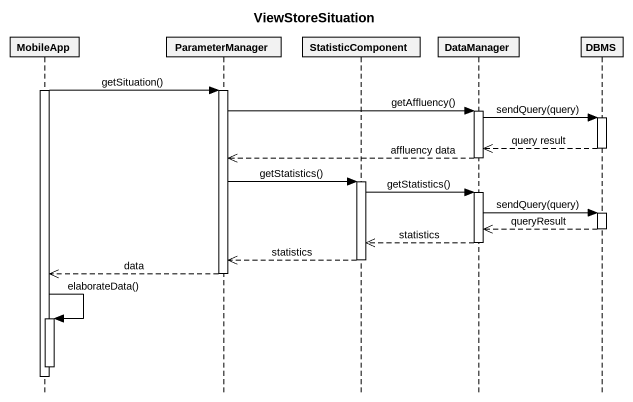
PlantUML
@startuml
title ViewStoreSituation
hide footbox
participant MobileApp
participant ParameterManager
participant StatisticComponent
participant DataManager
participant DBMS

activate MobileApp
MobileApp -> ParameterManager : getSituation()
activate ParameterManager
ParameterManager -> DataManager : getAffluency()
activate DataManager
DataManager -> DBMS : sendQuery(query)
activate DBMS
DBMS -->> DataManager : query result
deactivate DBMS
DataManager -->> ParameterManager : affluency data
deactivate DataManager
ParameterManager -> StatisticComponent : getStatistics()
activate StatisticComponent
StatisticComponent -> DataManager : getStatistics()
activate DataManager
DataManager -> DBMS : sendQuery(query)
activate DBMS
DBMS -->> DataManager : queryResult
deactivate DBMS
DataManager -->> StatisticComponent : statistics
deactivate DataManager
StatisticComponent -->> ParameterManager : statistics
deactivate StatisticComponent
ParameterManager -->> MobileApp : data
deactivate ParameterManager
MobileApp -> MobileApp : elaborateData()
activate MobileApp
deactivate MobileApp
deactivate MobileApp
@enduml
